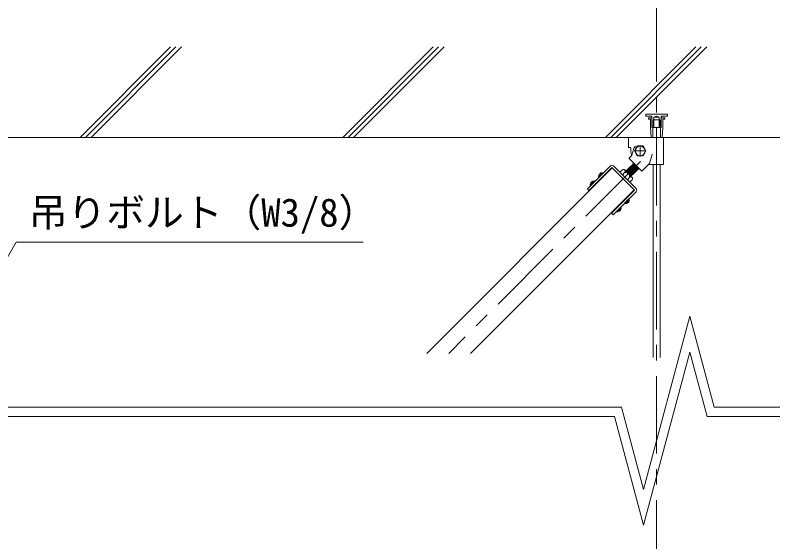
# Model space of a CAD drawing. Units: millimetres at full size, sheet at 1:20; details may follow other scales. Extents: x -4155 to 4045, y -2866 to 2834.
# Drawn here: x 1887 to 2865, y 1476 to 2155 of the extents above; entities that cross this region are included whole.
import ezdxf
from ezdxf.enums import TextEntityAlignment as Align

# ---------------------------------------------------------------- set-up
doc = ezdxf.new("R2010")
doc.units = ezdxf.units.MM
doc.header["$LTSCALE"] = 20
doc.linetypes.add('CHAIN1', pattern=[8, 5, -1, 1, -1])
for name, color, linetype, lineweight in [('1-0_断面', 7, 'Continuous', 9), ('1-1_寸法', 7, 'Continuous', 9), ('1-2_文字', 7, 'Continuous', 9)]:
    doc.layers.add(name, color=color, linetype=linetype, lineweight=lineweight)
doc.styles.add('ＭＳ ゴシック', font='')
doc.styles.get('ＭＳ ゴシック').set_extended_font_data('MS Gothic')

msp = doc.modelspace()

# ---------------------------------------------------------------- linework, layer by layer
at = {"layer": '1-0_断面', "color": 4, "linetype": 'CHAIN1'}
for p, q in [((2715.01, 2809.62), (2715.01, 924.24)), ((2694.33, 1966.31), (2446.7, 1718.69))]:
    msp.add_line(p, q, dxfattribs=at)
at = {"layer": '1-0_断面'}
for p, q in [((2701.01, 2027.44), (2701.01, 2024.94)), ((2729.01, 2027.44), (2701.01, 2027.44)), ((2701.01, 2024.94), (2709.01, 2024.94)), ((2709.01, 2024.94), (2709.01, 2009.94)), ((2711.51, 2023.44), (2715.01, 2024.94)), ((2715.01, 2024.94), (2718.51, 2023.44)), ((2721.01, 2024.94), (2729.01, 2024.94)), ((2721.01, 2009.94), (2721.01, 2024.94)), ((2729.01, 2024.94), (2729.01, 2027.44)), ((2704.51, 2022.44), (2704.51, 2020.94)), ((2704.51, 2022.44), (2709.01, 2022.44)), ((2704.51, 2020.94), (2707.01, 2020.94)), ((2707.01, 2020.94), (2707.01, 2009.94)), ((2710.51, 2019.94), (2710.51, 2009.94)), ((2710.51, 2019.94), (2719.51, 2019.94)), ((2711.51, 2009.94), (2711.51, 2023.44)), ((2711.51, 2023.44), (2718.51, 2023.44)), ((2718.51, 2023.44), (2718.51, 2009.94)), ((2719.51, 2019.94), (2719.51, 2009.94)), ((2721.01, 2022.44), (2725.51, 2022.44)), ((2723.01, 2020.94), (2723.01, 2009.94)), ((2723.01, 2020.94), (2725.51, 2020.94)), ((2725.51, 2022.44), (2725.51, 2020.94)), ((2707.01, 2009.94), (2708.01, 1997.44)), ((2709.01, 2009.94), (2711.51, 2009.94)), ((2710.01, 2009.94), (2710.01, 1997.44)), ((2711.51, 2009.94), (2718.51, 2009.94)), ((2718.51, 2009.94), (2721.01, 2009.94)), ((2720.01, 2009.94), (2720.01, 1997.44)), ((2723.01, 2009.94), (2722.01, 1997.44)), ((-175.46, 1997.44), (3865.94, 1997.44)), ((2678.81, 1996.94), (2678.81, 1984.44)), ((2723.81, 1997.44), (2679.31, 1997.44)), ((2723.81, 1997.44), (2723.81, 1962.44)), ((2687.87, 1985.88), (2686.11, 1984.11)), ((2693.81, 1986.94), (2693.81, 1972.94)), ((2680.81, 1984.44), (2678.81, 1984.44)), ((2681.81, 1983.44), (2681.81, 1979.44)), ((2682.99, 1974.41), (2685.6, 1983.27)), ((2700.81, 1979.94), (2686.81, 1979.94)), ((2709.28, 1975.41), (2705.86, 1963.79)), ((2682.49, 1973.57), (2679.67, 1970.74)), ((2695.58, 1954.13), (2679.67, 1970.04)), ((2682.93, 1974.23), (2682.81, 1974.44)), ((2657.79, 1958.06), (2418.42, 1718.69)), ((2657.44, 1958.42), (2627.74, 1928.72)), ((2657.44, 1958.42), (2686.43, 1929.43)), ((2659.56, 1960.54), (2688.55, 1931.55)), ((2670.86, 1955.57), (2667.69, 1952.41)), ((2676.91, 1955.82), (2683.41, 1948.47)), ((2677.76, 1956.67), (2684.26, 1949.32)), ((2678.6, 1957.52), (2685.11, 1950.17)), ((2679.45, 1958.37), (2685.96, 1951.02)), ((2680.3, 1959.22), (2686.81, 1951.86)), ((2681.15, 1960.07), (2687.66, 1952.71)), ((2682, 1960.91), (2688.5, 1953.56)), ((2682.85, 1961.76), (2689.35, 1954.41)), ((2683.7, 1962.61), (2690.2, 1955.26)), ((2684.54, 1963.46), (2691.05, 1956.11)), ((2685.39, 1964.31), (2685.39, 1963.46)), ((2685.39, 1964.31), (2691.9, 1956.95)), ((2685.39, 1963.46), (2691.05, 1956.95)), ((2705.74, 1963.58), (2696.28, 1954.13)), ((2723.81, 1962.44), (2704.59, 1962.44)), ((2710.51, 1713.44), (2710.51, 1962.44)), ((2719.51, 1713.44), (2719.51, 1962.44)), ((2640.54, 1945.76), (2646.04, 1951.26)), ((2642.25, 1948.7), (2641.78, 1949.18)), ((2643.1, 1949.55), (2642.63, 1950.03)), ((2673.7, 1952.05), (2670.88, 1949.23)), ((2683.43, 1945.87), (2673.88, 1955.41)), ((2675.21, 1954.13), (2675.55, 1953.75)), ((2676.06, 1954.98), (2682.56, 1947.62)), ((2681.72, 1947.62), (2681.72, 1947.58)), ((2629.94, 1935.16), (2635.44, 1940.66)), ((2631.65, 1938.1), (2631.17, 1938.57)), ((2632.5, 1938.95), (2632.02, 1939.42)), ((2680.07, 1945.69), (2677.24, 1942.86)), ((2683.59, 1942.84), (2680.42, 1939.68)), ((2686.08, 1929.78), (2474.99, 1718.69)), ((2686.43, 1929.43), (2656.73, 1899.73)), ((2688.55, 1927.31), (2658.85, 1897.61)), ((2673.78, 1912.53), (2679.28, 1918.03)), ((2663.17, 1901.92), (2668.67, 1907.42)), ((2676.72, 1914.24), (2677.19, 1913.76)), ((2677.57, 1915.09), (2678.04, 1914.61)), ((2656.73, 1899.73), (2658.85, 1897.61)), ((2666.11, 1903.63), (2666.59, 1903.16)), ((2666.96, 1904.48), (2667.43, 1904.01))]:
    msp.add_line(p, q, dxfattribs=at)
msp.add_lwpolyline([(2697.56, 1986.44), (2701.31, 1979.94), (2697.56, 1973.44), (2690.05, 1973.44), (2686.3, 1979.94), (2690.05, 1986.44)], close=True, dxfattribs=at)
for points in [[(2655.32, 1960.54), (2625.62, 1930.84), (2627.74, 1928.72)], [(2683.41, 1949.32), (2677.76, 1955.82), (2676.91, 1955.82), (2676.91, 1954.98)], [(2684.26, 1950.17), (2678.6, 1956.67), (2677.76, 1956.67), (2677.76, 1955.82)], [(2685.11, 1951.02), (2679.45, 1957.52), (2678.6, 1957.52), (2678.6, 1956.67)], [(2685.96, 1951.86), (2680.3, 1958.37), (2679.45, 1958.37), (2679.45, 1957.52)], [(2686.81, 1952.71), (2681.15, 1959.22), (2680.3, 1959.22), (2680.3, 1958.37)], [(2687.66, 1953.56), (2682, 1960.07), (2681.15, 1960.07), (2681.15, 1959.22)], [(2688.5, 1954.41), (2682.85, 1960.91), (2682, 1960.91), (2682, 1960.07)], [(2689.35, 1955.26), (2683.7, 1961.76), (2682.85, 1961.76), (2682.85, 1960.91)], [(2690.2, 1956.11), (2684.54, 1962.61), (2683.7, 1962.61), (2683.7, 1961.76)], [(2685.39, 1963.46), (2684.54, 1963.46), (2684.54, 1962.61)], [(2690.2, 1956.11), (2690.2, 1955.26), (2689.35, 1955.26)], [(2691.05, 1956.95), (2691.05, 1956.11), (2690.2, 1956.11)], [(2691.9, 1957.8), (2691.9, 1956.95), (2691.05, 1956.95)], [(2681.72, 1947.62), (2676.06, 1954.13), (2675.21, 1954.13), (2675.21, 1954.08)], [(2682.56, 1948.47), (2676.91, 1954.98), (2676.06, 1954.98), (2676.06, 1954.13)], [(2682.56, 1948.47), (2682.56, 1947.62), (2681.72, 1947.62)], [(2683.41, 1949.32), (2683.41, 1948.47), (2682.56, 1948.47)], [(2684.26, 1950.17), (2684.26, 1949.32), (2683.41, 1949.32)], [(2685.11, 1951.02), (2685.11, 1950.17), (2684.26, 1950.17)], [(2685.96, 1951.86), (2685.96, 1951.02), (2685.11, 1951.02)], [(2686.81, 1952.71), (2686.81, 1951.86), (2685.96, 1951.86)], [(2687.66, 1953.56), (2687.66, 1952.71), (2686.81, 1952.71)], [(2688.5, 1954.41), (2688.5, 1953.56), (2687.66, 1953.56)], [(2689.35, 1955.26), (2689.35, 1954.41), (2688.5, 1954.41)]]:
    msp.add_lwpolyline(points, dxfattribs=at)
msp.add_circle((2693.81, 1979.94), 6.3, dxfattribs=at)
for centre, radius, start, end in [((2679.31, 1996.94), 0.5, 90, 180), ((2680.81, 1983.44), 1, 0, 90), ((2698.18, 1980.11), 16.38, 182.35691, 200.26295), ((2687.52, 1982.7), 2, 135, 163.56584), ((2708.8, 1975.55), 0.5, 343.61046, 45), ((2680.02, 1970.39), 0.5, 135, 225), ((2681.07, 1974.98), 2, 315, 343.56584), ((2657.44, 1958.42), 3, 45, 135), ((2672.28, 1953.81), 2.26, 308.97441, 128.97475), ((2705.38, 1963.94), 0.5, 315, 343.61046), ((2645.02, 1946.79), 5, 134.99995, 183.47899), ((2641.3, 1946.68), 1.28, 189.00873, 225.08937), ((2640.32, 1947.56), 0.431, 229.13362, 319.47853), ((2640.47, 1945.86), 0.117, 224.02011, 306.38429), ((2645.96, 1945.85), 5.5, 143.33369, 164.92578), ((2645.02, 1946.79), 5, 86.52902, 134.99995), ((2641.74, 1948.79), 0.394, 85.10379, 119.64825), ((2642.42, 1949.38), 0.699, 255.81566, 14.18424), ((2643.02, 1950.06), 0.394, 150.35164, 184.88438), ((2645.96, 1945.85), 5.5, 105.07637, 126.66556), ((2644.25, 1951.48), 0.431, 310.48814, 40.86568), ((2645.12, 1950.51), 1.28, 44.82111, 81.01746), ((2645.95, 1951.33), 0.117, 323.18623, 45.98085), ((2674.91, 1946.89), 5.3, 346.89079, 103.10922), ((2681.83, 1944.27), 2.26, 321.02525, 141.02561), ((2695.93, 1954.48), 0.5, 225, 315), ((2634.41, 1936.18), 5, 134.99995, 183.47899), ((2629.72, 1936.95), 0.431, 229.13362, 319.47853), ((2635.35, 1935.24), 5.5, 143.33369, 164.92578), ((2634.41, 1936.18), 5, 86.52902, 134.99995), ((2631.14, 1938.18), 0.394, 85.10379, 119.64825), ((2631.82, 1938.77), 0.699, 255.81566, 14.18424), ((2632.41, 1939.45), 0.394, 150.35164, 184.88438), ((2635.35, 1935.24), 5.5, 105.07637, 126.66556), ((2633.64, 1940.88), 0.431, 310.48814, 40.86568), ((2634.52, 1939.9), 1.28, 44.82111, 81.01746), ((2635.34, 1940.73), 0.117, 323.18623, 45.98085), ((2630.69, 1936.08), 1.28, 189.00873, 225.08937), ((2629.87, 1935.25), 0.117, 224.02011, 306.38429), ((2686.43, 1929.43), 3, 315, 45), ((2673.86, 1917.95), 5.5, 323.33444, 344.92363), ((2674.8, 1917.01), 5, 315.00005, 3.47098), ((2679.5, 1916.24), 0.431, 49.13432, 139.51186), ((2679.35, 1917.93), 0.117, 44.01915, 126.81377), ((2678.52, 1917.11), 1.28, 8.98254, 45.17889), ((2664.19, 1906.4), 5, 315.00005, 3.47098), ((2668.74, 1907.33), 0.117, 44.01915, 126.81377), ((2667.91, 1906.5), 1.28, 8.98254, 45.17889), ((2673.87, 1912.46), 0.117, 143.61571, 225.97989), ((2674.7, 1913.29), 1.28, 224.91063, 260.99127), ((2674.8, 1917.01), 5, 266.52101, 315.00005), ((2675.57, 1912.31), 0.431, 130.52147, 220.86638), ((2673.86, 1917.95), 5.5, 285.07422, 306.66631), ((2677.39, 1914.41), 0.699, 75.81576, 194.18434), ((2676.8, 1913.73), 0.394, 330.35175, 4.89621), ((2678.07, 1915.01), 0.394, 265.11562, 299.64836), ((2663.27, 1901.85), 0.117, 143.61571, 225.97989), ((2664.09, 1902.68), 1.28, 224.91063, 260.99127), ((2664.19, 1906.4), 5, 266.52101, 315.00005), ((2664.96, 1901.7), 0.431, 130.52147, 220.86638), ((2663.25, 1907.34), 5.5, 285.07422, 306.66631), ((2666.79, 1903.8), 0.699, 75.81576, 194.18434), ((2666.19, 1903.12), 0.394, 330.35175, 4.89621), ((2667.47, 1904.4), 0.394, 265.11562, 299.64836), ((2663.25, 1907.34), 5.5, 323.33444, 344.92363), ((2668.89, 1905.63), 0.431, 49.13432, 139.51186)]:
    msp.add_arc(centre, radius, start, end, dxfattribs=at)
at = {"layer": '1-1_寸法'}
for p, q in [((1970.99, 1997.44), (2087.73, 2114.17)), ((1978.06, 1997.44), (2094.8, 2114.17)), ((1985.13, 1997.44), (2101.87, 2114.17)), ((2309.92, 1997.44), (2426.66, 2114.17)), ((2316.99, 1997.44), (2433.73, 2114.17)), ((2324.06, 1997.44), (2440.8, 2114.17)), ((2648.85, 1997.44), (2765.59, 2114.17)), ((2655.92, 1997.44), (2772.66, 2114.17)), ((2662.99, 1997.44), (2779.73, 2114.17)), ((2758.01, 1766.62), (2698.21, 1543.44)), ((2789.41, 1649.44), (2758.01, 1766.62)), ((2758.01, 1720.26), (2698.21, 1497.07)), ((2780.2, 1637.44), (2758.01, 1720.26)), ((969.41, 1649.44), (2669.81, 1649.44)), ((2698.21, 1543.44), (2669.81, 1649.44)), ((2789.41, 1649.44), (3865.94, 1649.44)), ((960.2, 1637.44), (2660.6, 1637.44)), ((2660.6, 1637.44), (2698.21, 1497.07)), ((2780.2, 1637.44), (3865.94, 1637.44))]:
    msp.add_line(p, q, dxfattribs=at)
at = {"layer": '1-2_文字'}
for q in [(1819.51, 1743.08), (2336.33, 1862.3)]:
    msp.add_line((1888.34, 1862.3), q, dxfattribs=at)

# ---------------------------------------------------------------- texts
at = {"layer": '1-2_文字', "style": 'ＭＳ ゴシック'}
msp.add_text('吊りボルト（W3/8）', height=36.66, dxfattribs=at).set_placement((1904.82, 1871.21), align=Align.BOTTOM_LEFT)

doc.saveas('drawing.dxf')
